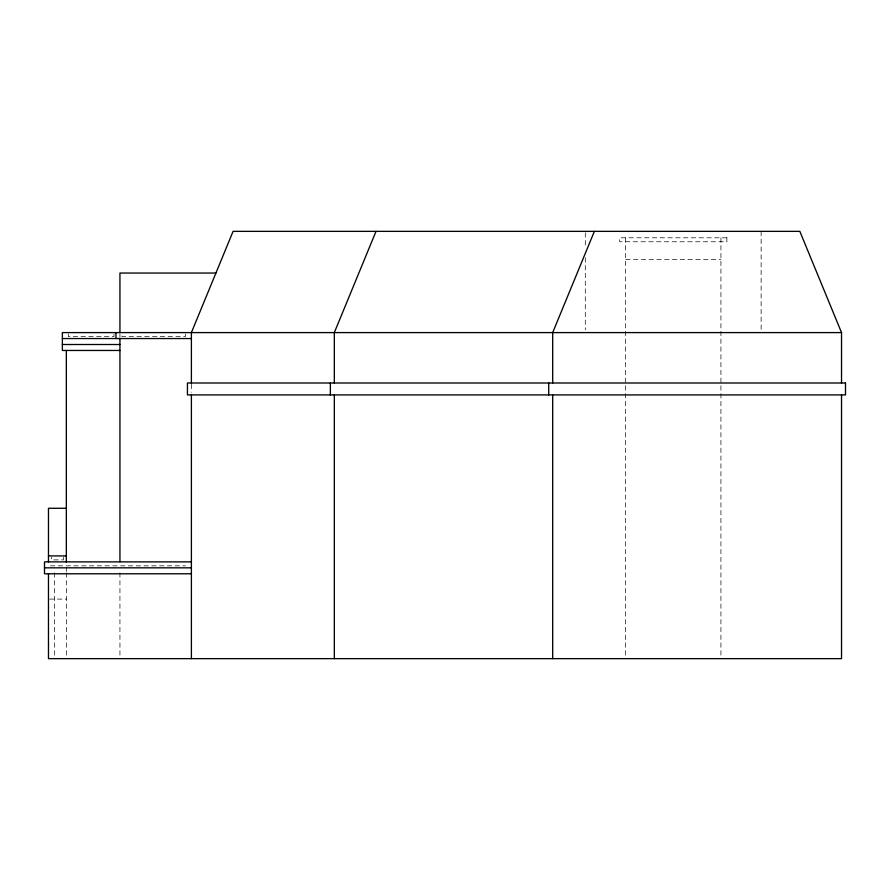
<?xml version="1.0" encoding="UTF-8"?>
<svg xmlns="http://www.w3.org/2000/svg" width="890" height="890" viewBox="0 0 890 890"><rect width="100%" height="100%" fill="white"/><g stroke="black" fill="none" stroke-linecap="round" stroke-linejoin="round"><path stroke-width="0.67" stroke-dasharray="4.45 3.34" d="M625.648 259.635L720.933 259.635M50.452 565.84L185.443 565.84M49.662 599.092L66.338 599.092M761.128 231.356L761.128 332.593M720.933 237.797L720.933 657.254M625.648 237.797L625.648 657.254M585.297 232.735L585.297 246.608M585.297 257.7L585.297 329.823M191.394 384.324L191.394 392.268M185.443 333.917L185.443 336.565L121.919 336.565L121.919 333.917M119.939 333.783L119.939 337.355M119.939 572.771L119.939 657.265M113.976 333.917L113.976 336.565L68.319 336.565L68.319 333.917M66.338 567.23L66.338 571.391M66.338 572.771L66.338 657.265M63.357 557.24L63.357 559.888L51.453 559.888L51.453 557.24M54.424 572.771L54.424 658.644M726.885 237.797L619.696 237.797L619.696 241.768L726.885 241.768L726.885 237.797"/><path stroke-width="1.33" d="M376.014 231.356L334.329 332.593L334.329 383M594.375 231.356L552.69 332.593L552.69 383M215.925 273.041L119.939 273.041L119.939 332.593M841.528 383L841.528 332.593L62.367 332.593L62.367 350.46L119.939 350.46M62.367 338.545L191.394 338.545M62.367 344.508L119.939 344.508M66.338 508.279L48.472 508.279L48.472 561.879M48.472 555.916L66.338 555.916M191.394 561.879L44.5 561.879L44.5 573.783L191.394 573.783M44.5 567.831L191.394 567.831M841.528 332.593L799.843 231.356L233.091 231.356L191.394 332.593L191.394 383M841.528 394.915L841.528 658.644L48.472 658.644L48.472 573.783M552.69 394.915L552.69 658.644M548.718 383L548.718 394.915M334.329 394.915L334.329 658.644M330.357 383L330.357 394.915M191.394 394.915L191.394 658.644M119.939 338.545L119.939 561.69M115.967 332.593L115.967 338.545M66.338 350.46L66.338 562.124M845.5 383L187.434 383L187.434 394.915L845.5 394.915L845.5 383"/></g></svg>
